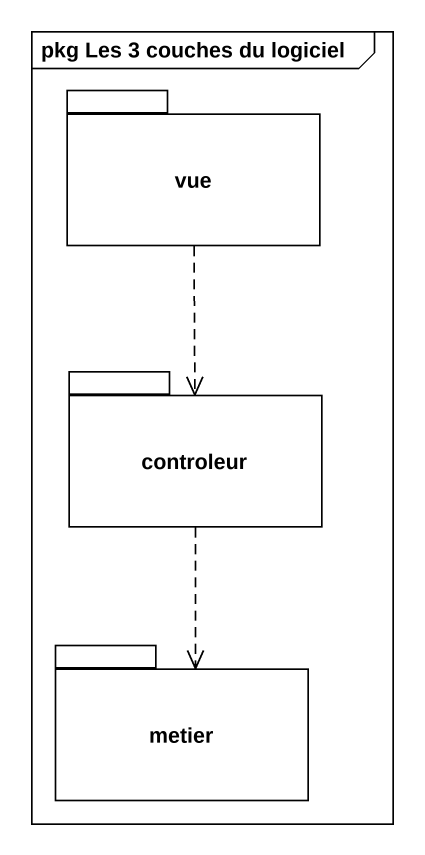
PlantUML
@startuml
mainframe pkg Les 3 couches du logiciel
package vue {
}
package controleur {
}
package metier {
}
vue ..> controleur
controleur ..> metier
@enduml
